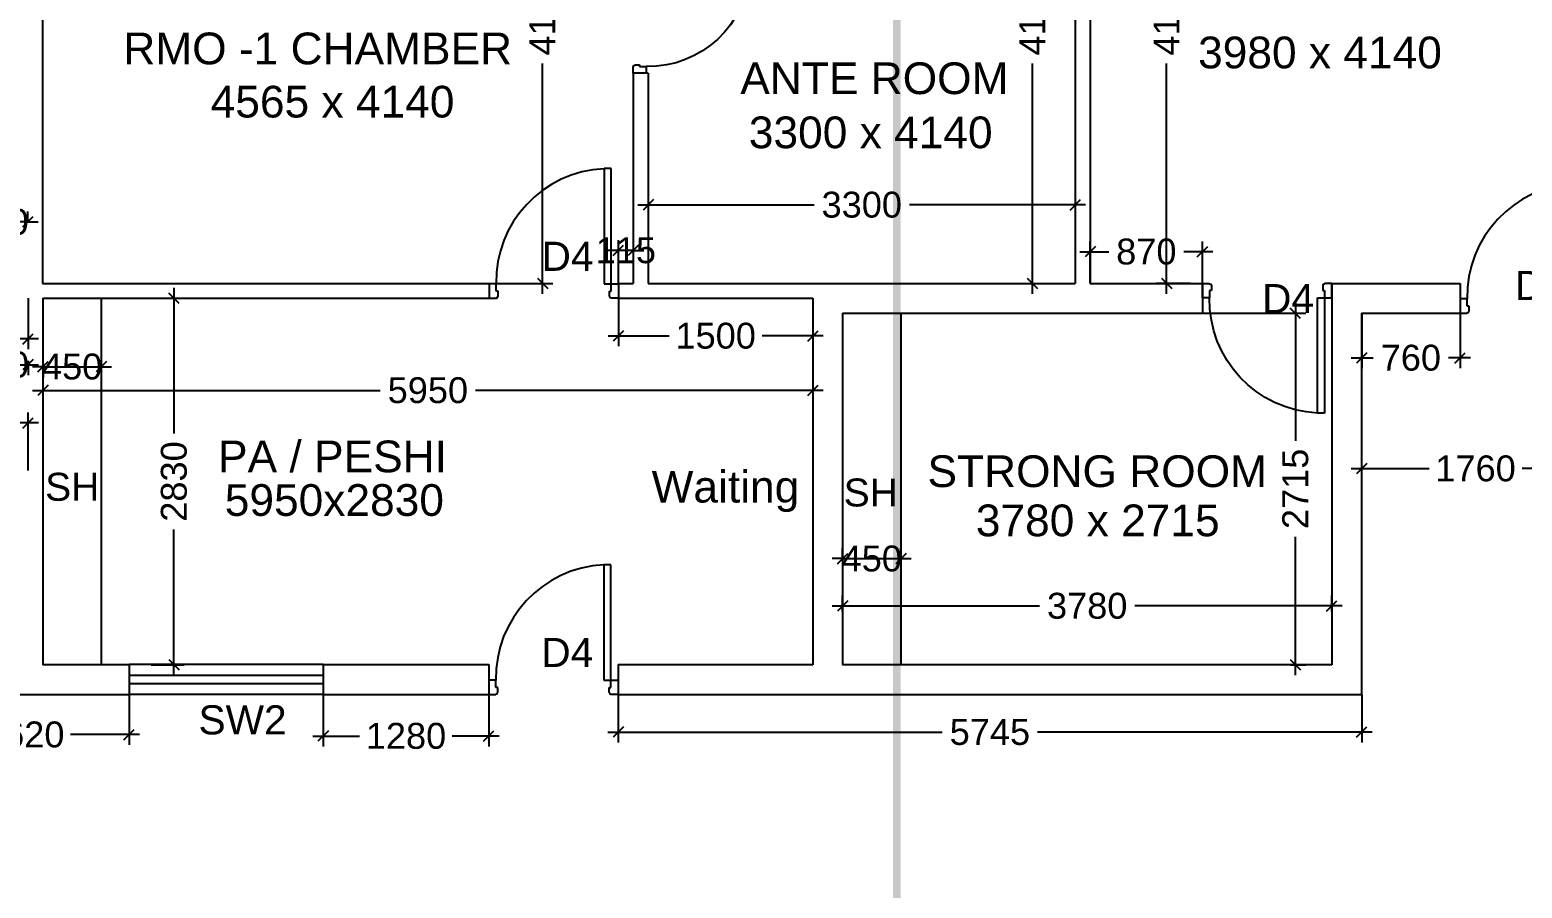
# Model space of a CAD drawing. Extents: x 7620542 to 7843793, y -6476226 to -6093835.
# Drawn here: x 7664083 to 7675615, y -6428455 to -6421825 of the extents above; entities that cross this region are included whole.
import ezdxf
from ezdxf.enums import TextEntityAlignment as Align

# ---------------------------------------------------------------- set-up
doc = ezdxf.new("R2010")
doc.units = 0
doc.header["$LTSCALE"] = 600
doc.header["$MEASUREMENT"] = 0
doc.header["$PDMODE"] = 35
doc.linetypes.add('DASHED', pattern=[0.75, 0.5, -0.25])
doc.layers.get('0').update_dxf_attribs({"linetype": 'CONTINUOUS'})
doc.layers.get('Defpoints').update_dxf_attribs({"linetype": 'CONTINUOUS'})
for name, color, linetype in [('DOOR', 32, 'CONTINUOUS'), ('joinery', 7, 'CONTINUOUS'), ('Room Dim', 1, 'CONTINUOUS'), ('Sections', 10, 'CONTINUOUS'), ('Shleves', 7, 'CONTINUOUS'), ('TEXT', 6, 'CONTINUOUS'), ('Walls', 7, 'CONTINUOUS'), ('WIN', 151, 'CONTINUOUS'), ('Working Dim', 5, 'CONTINUOUS')]:
    doc.layers.add(name, color=color, linetype=linetype)
doc.styles.add('ari', font='arial.ttf')
doc.styles.add('ARIAL', font='arial.ttf')
doc.dimstyles.new('int. dim', dxfattribs={"dimtxt": 450, "dimasz": 80, "dimexe": 80, "dimexo": 0, "dimgap": 70, "dimtad": 0, "dimdec": 0, "dimzin": 12, "dimdsep": 46, "dimtxsty": 'ari', "dimblk": 'OBLIQUE', "dimcen": 2, "dimdle": 80, "dimclrd": 256, "dimclre": 256, "dimclrt": 6, "dimadec": 0, "dimazin": 0, "dimtfac": 1, "dimtdec": 0, "dimtix": 1, "dimtmove": 2, "dimatfit": 3, "dimfxl": 1, "dimtolj": 1, "dimtzin": 0, "dimlwd": -1, "dimlwe": -1, "dimarcsym": 0})

# ---------------------------------------------------------------- blocks, each defined once
blk = doc.blocks.new('1000')
at = {"layer": 'DOOR'}
for p, q in [((0, -100), (0, 0)), ((0, 0), (50, 0)), ((50, -100), (0, -100)), ((50, 0), (50, -2)), ((63, -49), (50, -49)), ((50, -49), (50, -100)), ((50, -100), (50, -901)), ((100, -100), (50, -100)), ((63, -13), (61, -13)), ((63, -13), (63, -49)), ((100, -901), (100, -100)), ((837, -13), (837, -49)), ((837, -13), (839, -13)), ((837, -49), (850, -49)), ((850, 0), (850, -2)), ((900, 0), (850, 0)), ((850, -49), (850, -100)), ((850, -100), (900, -100)), ((900, -100), (900, 0)), ((50, -901), (100, -901))]:
    blk.add_line(p, q, dxfattribs=at)
for centre, major_axis, start_param, end_param in [((50, -13), (-7.95, 7.95), 3.926991, 5.497787), ((850, -13), (7.95, 7.95), 0.785398, 2.356194)]:
    blk.add_ellipse(centre, major_axis=major_axis, ratio=1, start_param=start_param, end_param=end_param, dxfattribs=at)
at = {"layer": 'DOOR', "color": 145}
blk.add_ellipse((64, -115), major_axis=(-520, 590), ratio=1, start_param=2.464943, end_param=4.009476, dxfattribs=at)
blk = doc.blocks.new('_Oblique')
at = {"color": 0, "linetype": 'ByBlock', "lineweight": -2}
blk.add_line((-0.5, -0.5), (0.5, 0.5), dxfattribs=at)
blk = doc.blocks.new('*D719')
at = {"layer": 'Defpoints', "color": 0, "transparency": 16777216}
for p in [(7667917, -6419644, 5), (7667474, -6423784, 5), (7668045, -6423784)]:
    blk.add_point(p, dxfattribs=at)
at = {"layer": 'Working Dim', "transparency": 16777216}
for p, q in [((7668045, -6419564), (7668045, -6421341)), ((7667917, -6419644), (7668125, -6419644)), ((7668045, -6423864), (7668045, -6422086)), ((7667474, -6423784), (7668125, -6423784))]:
    blk.add_line(p, q, dxfattribs=at)
at = {"layer": 'Working Dim', "transparency": 16777216, "xscale": 80, "yscale": 80, "zscale": 80}
for p, rotation in [((7668045, -6419644), 90), ((7668045, -6423784), 270)]:
    blk.add_blockref('_Oblique', p, dxfattribs=dict(at, rotation=rotation))
at = {"layer": 'Working Dim', "color": 6, "transparency": 16777216, "insert": (7668045, -6421714), "char_height": 200, "attachment_point": 5, "rotation": 90, "style": 'ari'}
blk.add_mtext('\\A1;4140', dxfattribs=at)
blk = doc.blocks.new('*D720')
at = {"layer": 'Defpoints', "color": 0, "transparency": 16777216}
for p in [(7668862, -6423122, 5), (7672162, -6423122, 5), (7672162, -6423177)]:
    blk.add_point(p, dxfattribs=at)
at = {"layer": 'Working Dim', "transparency": 16777216}
for p, q in [((7668782, -6423177), (7670143, -6423177)), ((7668862, -6423122), (7668862, -6423257)), ((7672242, -6423177), (7670880, -6423177)), ((7672162, -6423122), (7672162, -6423257))]:
    blk.add_line(p, q, dxfattribs=at)
at = {"layer": 'Working Dim', "transparency": 16777216, "xscale": 80, "yscale": 80, "zscale": 80, "rotation": 180}
blk.add_blockref('_Oblique', (7668862, -6423177), dxfattribs=at)
at = {"layer": 'Working Dim', "transparency": 16777216, "xscale": 80, "yscale": 80, "zscale": 80}
blk.add_blockref('_Oblique', (7672162, -6423177), dxfattribs=at)
at = {"layer": 'Working Dim', "color": 6, "transparency": 16777216, "insert": (7670512, -6423177), "char_height": 200, "attachment_point": 5, "style": 'ari'}
blk.add_mtext('\\A1;3300', dxfattribs=at)
blk = doc.blocks.new('*D721')
at = {"layer": 'Defpoints', "color": 0, "transparency": 16777216}
for p in [(7671637, -6419644, 5), (7671831, -6419644), (7671634, -6423784, 5)]:
    blk.add_point(p, dxfattribs=at)
at = {"layer": 'Working Dim', "transparency": 16777216}
for p, q in [((7671831, -6419564), (7671831, -6421341)), ((7671637, -6419644), (7671911, -6419644)), ((7671831, -6423864), (7671831, -6422086)), ((7671634, -6423784), (7671911, -6423784))]:
    blk.add_line(p, q, dxfattribs=at)
at = {"layer": 'Working Dim', "transparency": 16777216, "xscale": 80, "yscale": 80, "zscale": 80}
for p, rotation in [((7671831, -6419644), 90), ((7671831, -6423784), 270)]:
    blk.add_blockref('_Oblique', p, dxfattribs=dict(at, rotation=rotation))
at = {"layer": 'Working Dim', "color": 6, "transparency": 16777216, "insert": (7671831, -6421714), "char_height": 200, "attachment_point": 5, "rotation": 90, "style": 'ari'}
blk.add_mtext('\\A1;4140', dxfattribs=at)
blk = doc.blocks.new('*D725')
at = {"layer": 'Defpoints', "color": 0, "transparency": 16777216}
for p in [(7673054, -6419644, 5), (7672868, -6423784), (7673051, -6423784, 5)]:
    blk.add_point(p, dxfattribs=at)
at = {"layer": 'Working Dim', "transparency": 16777216}
for p, q in [((7672868, -6419564), (7672868, -6421342)), ((7673054, -6419644), (7672788, -6419644)), ((7672868, -6423864), (7672868, -6422086)), ((7673051, -6423784), (7672788, -6423784))]:
    blk.add_line(p, q, dxfattribs=at)
at = {"layer": 'Working Dim', "transparency": 16777216, "xscale": 80, "yscale": 80, "zscale": 80}
for p, rotation in [((7672868, -6419644), 90), ((7672868, -6423784), 270)]:
    blk.add_blockref('_Oblique', p, dxfattribs=dict(at, rotation=rotation))
at = {"layer": 'Working Dim', "color": 6, "transparency": 16777216, "insert": (7672868, -6421714), "char_height": 200, "attachment_point": 5, "rotation": 90, "style": 'ari'}
blk.add_mtext('\\A1;4140', dxfattribs=at)
blk = doc.blocks.new('*D732')
at = {"layer": 'Defpoints', "color": 0, "transparency": 16777216}
for p in [(7670364, -6426318, 5), (7674144, -6426275), (7674144, -6426318, 5)]:
    blk.add_point(p, dxfattribs=at)
at = {"layer": 'Working Dim', "transparency": 16777216}
for p, q in [((7670364, -6426318), (7670364, -6426195)), ((7674144, -6426318), (7674144, -6426195)), ((7670284, -6426275), (7671886, -6426275)), ((7674224, -6426275), (7672622, -6426275))]:
    blk.add_line(p, q, dxfattribs=at)
at = {"layer": 'Working Dim', "transparency": 16777216, "xscale": 80, "yscale": 80, "zscale": 80, "rotation": 180}
blk.add_blockref('_Oblique', (7670364, -6426275), dxfattribs=at)
at = {"layer": 'Working Dim', "transparency": 16777216, "xscale": 80, "yscale": 80, "zscale": 80}
blk.add_blockref('_Oblique', (7674144, -6426275), dxfattribs=at)
at = {"layer": 'Working Dim', "color": 6, "transparency": 16777216, "insert": (7672254, -6426275), "char_height": 200, "attachment_point": 5, "style": 'ari'}
blk.add_mtext('\\A1;3780', dxfattribs=at)
blk = doc.blocks.new('*D733')
at = {"layer": 'Defpoints', "color": 0, "transparency": 16777216}
for p in [(7673062, -6424014, 5), (7673863, -6424014), (7673825, -6426729, 5)]:
    blk.add_point(p, dxfattribs=at)
at = {"layer": 'Working Dim', "transparency": 16777216}
for p, q in [((7673062, -6424014), (7673943, -6424014)), ((7673863, -6423934), (7673863, -6425000)), ((7673863, -6426809), (7673863, -6425742)), ((7673825, -6426729), (7673943, -6426729))]:
    blk.add_line(p, q, dxfattribs=at)
at = {"layer": 'Working Dim', "transparency": 16777216, "xscale": 80, "yscale": 80, "zscale": 80}
for p, rotation in [((7673863, -6424014), 90), ((7673863, -6426729), 270)]:
    blk.add_blockref('_Oblique', p, dxfattribs=dict(at, rotation=rotation))
at = {"layer": 'Working Dim', "color": 6, "transparency": 16777216, "insert": (7673863, -6425371), "char_height": 200, "attachment_point": 5, "rotation": 90, "style": 'ari'}
blk.add_mtext('\\A1;2715', dxfattribs=at)
blk = doc.blocks.new('*D734')
at = {"layer": 'Defpoints', "color": 0, "transparency": 16777216}
for p in [(7664184, -6424306, 5), (7670134, -6424306, 5), (7670134, -6424610)]:
    blk.add_point(p, dxfattribs=at)
at = {"layer": 'Working Dim', "transparency": 16777216}
for p, q in [((7664184, -6424306), (7664184, -6424690)), ((7670134, -6424306), (7670134, -6424690)), ((7664104, -6424610), (7666791, -6424610)), ((7670214, -6424610), (7667527, -6424610))]:
    blk.add_line(p, q, dxfattribs=at)
at = {"layer": 'Working Dim', "transparency": 16777216, "xscale": 80, "yscale": 80, "zscale": 80, "rotation": 180}
blk.add_blockref('_Oblique', (7664184, -6424610), dxfattribs=at)
at = {"layer": 'Working Dim', "transparency": 16777216, "xscale": 80, "yscale": 80, "zscale": 80}
blk.add_blockref('_Oblique', (7670134, -6424610), dxfattribs=at)
at = {"layer": 'Working Dim', "color": 6, "transparency": 16777216, "insert": (7667159, -6424610), "char_height": 200, "attachment_point": 5, "style": 'ari'}
blk.add_mtext('\\A1;5950', dxfattribs=at)
blk = doc.blocks.new('*D735')
at = {"layer": 'Defpoints', "color": 0, "transparency": 16777216}
for p in [(7665021, -6423899, 5), (7665197, -6423899), (7665022, -6426729, 2)]:
    blk.add_point(p, dxfattribs=at)
at = {"layer": 'Working Dim', "transparency": 16777216}
for p, q in [((7665021, -6423899), (7665277, -6423899)), ((7665197, -6423819), (7665197, -6424944)), ((7665197, -6426809), (7665197, -6425684)), ((7665022, -6426729), (7665277, -6426729))]:
    blk.add_line(p, q, dxfattribs=at)
at = {"layer": 'Working Dim', "transparency": 16777216, "xscale": 80, "yscale": 80, "zscale": 80}
for p, rotation in [((7665197, -6423899), 90), ((7665197, -6426729), 270)]:
    blk.add_blockref('_Oblique', p, dxfattribs=dict(at, rotation=rotation))
at = {"layer": 'Working Dim', "color": 6, "transparency": 16777216, "insert": (7665197, -6425314), "char_height": 200, "attachment_point": 5, "rotation": 90, "style": 'ari'}
blk.add_mtext('\\A1;2830', dxfattribs=at)
blk = doc.blocks.new('*D736')
at = {"layer": 'Defpoints', "color": 0, "transparency": 16777216}
for p in [(7664070, -6424862), (7657650, -6425228, 5), (7664070, -6425228, 5)]:
    blk.add_point(p, dxfattribs=at)
at = {"layer": 'Working Dim', "transparency": 16777216}
for p, q in [((7657650, -6425228), (7657650, -6424782)), ((7664070, -6425228), (7664070, -6424782)), ((7657570, -6424862), (7660491, -6424862)), ((7664150, -6424862), (7661229, -6424862))]:
    blk.add_line(p, q, dxfattribs=at)
at = {"layer": 'Working Dim', "transparency": 16777216, "xscale": 80, "yscale": 80, "zscale": 80, "rotation": 180}
blk.add_blockref('_Oblique', (7657650, -6424862), dxfattribs=at)
at = {"layer": 'Working Dim', "transparency": 16777216, "xscale": 80, "yscale": 80, "zscale": 80}
blk.add_blockref('_Oblique', (7664070, -6424862), dxfattribs=at)
at = {"layer": 'Working Dim', "color": 6, "transparency": 16777216, "insert": (7660860, -6424862), "char_height": 200, "attachment_point": 5, "style": 'ari'}
blk.add_mtext('\\A1;6420', dxfattribs=at)
blk = doc.blocks.new('*D223')
at = {"layer": 'Defpoints', "color": 0, "transparency": 16777216}
for p in [(7668630, -6426959, 5), (7674375, -6426959, 5), (7674375, -6427250)]:
    blk.add_point(p, dxfattribs=at)
at = {"layer": 'Working Dim', "transparency": 16777216}
for p, q in [((7668630, -6426959), (7668630, -6427330)), ((7674375, -6426959), (7674375, -6427330)), ((7668550, -6427250), (7671133, -6427250)), ((7674455, -6427250), (7671871, -6427250))]:
    blk.add_line(p, q, dxfattribs=at)
at = {"layer": 'Working Dim', "transparency": 16777216, "xscale": 80, "yscale": 80, "zscale": 80, "rotation": 180}
blk.add_blockref('_Oblique', (7668630, -6427250), dxfattribs=at)
at = {"layer": 'Working Dim', "transparency": 16777216, "xscale": 80, "yscale": 80, "zscale": 80}
blk.add_blockref('_Oblique', (7674375, -6427250), dxfattribs=at)
at = {"layer": 'Working Dim', "color": 6, "transparency": 16777216, "insert": (7671502, -6427250), "char_height": 200, "attachment_point": 5, "style": 'ari'}
blk.add_mtext('\\A1;5745', dxfattribs=at)
blk = doc.blocks.new('*D224')
at = {"layer": 'Defpoints', "color": 0, "transparency": 16777216}
for p in [(7666350, -6426959, 5), (7667630, -6426959, 5), (7667630, -6427280)]:
    blk.add_point(p, dxfattribs=at)
at = {"layer": 'Working Dim', "transparency": 16777216}
for p, q in [((7666350, -6426959), (7666350, -6427360)), ((7667630, -6426959), (7667630, -6427360)), ((7666270, -6427280), (7666631, -6427280)), ((7667710, -6427280), (7667348, -6427280))]:
    blk.add_line(p, q, dxfattribs=at)
at = {"layer": 'Working Dim', "transparency": 16777216, "xscale": 80, "yscale": 80, "zscale": 80, "rotation": 180}
blk.add_blockref('_Oblique', (7666350, -6427280), dxfattribs=at)
at = {"layer": 'Working Dim', "transparency": 16777216, "xscale": 80, "yscale": 80, "zscale": 80}
blk.add_blockref('_Oblique', (7667630, -6427280), dxfattribs=at)
at = {"layer": 'Working Dim', "color": 6, "transparency": 16777216, "insert": (7666990, -6427280), "char_height": 200, "attachment_point": 5, "style": 'ari'}
blk.add_mtext('\\A1;1280', dxfattribs=at)
blk = doc.blocks.new('*D225')
at = {"layer": 'Defpoints', "color": 0, "transparency": 16777216}
for p in [(7663230, -6426959, 5), (7664850, -6426959, 5), (7663230, -6427269)]:
    blk.add_point(p, dxfattribs=at)
at = {"layer": 'Working Dim', "transparency": 16777216}
for p, q in [((7663230, -6426959), (7663230, -6427349)), ((7664850, -6426959), (7664850, -6427349)), ((7663150, -6427269), (7663681, -6427269)), ((7664930, -6427269), (7664398, -6427269))]:
    blk.add_line(p, q, dxfattribs=at)
at = {"layer": 'Working Dim', "transparency": 16777216, "xscale": 80, "yscale": 80, "zscale": 80, "rotation": 180}
blk.add_blockref('_Oblique', (7663230, -6427269), dxfattribs=at)
at = {"layer": 'Working Dim', "transparency": 16777216, "xscale": 80, "yscale": 80, "zscale": 80}
blk.add_blockref('_Oblique', (7664850, -6427269), dxfattribs=at)
at = {"layer": 'Working Dim', "color": 6, "transparency": 16777216, "insert": (7664040, -6427269), "char_height": 200, "attachment_point": 5, "style": 'ari'}
blk.add_mtext('\\A1;1620', dxfattribs=at)
blk = doc.blocks.new('*D1043')
at = {"layer": 'Defpoints', "color": 0, "transparency": 16777216}
for p in [(7663619, -6424383, -4), (7664070, -6424383), (7664070, -6424412)]:
    blk.add_point(p, dxfattribs=at)
at = {"layer": 'Working Dim', "transparency": 16777216}
for p, q in [((7663619, -6424412), (7663539, -6424412)), ((7663619, -6424383), (7663619, -6424492)), ((7663619, -6424412), (7664070, -6424412)), ((7664070, -6424383), (7664070, -6424492)), ((7664070, -6424412), (7664150, -6424412))]:
    blk.add_line(p, q, dxfattribs=at)
at = {"layer": 'Working Dim', "transparency": 16777216, "xscale": 80, "yscale": 80, "zscale": 80}
blk.add_blockref('_Oblique', (7663619, -6424412), dxfattribs=at)
at = {"layer": 'Working Dim', "transparency": 16777216, "xscale": 80, "yscale": 80, "zscale": 80, "rotation": 180}
blk.add_blockref('_Oblique', (7664070, -6424412), dxfattribs=at)
at = {"layer": 'Working Dim', "color": 6, "transparency": 16777216, "insert": (7663844, -6424412), "char_height": 200, "attachment_point": 5, "style": 'ari'}
blk.add_mtext('\\A1;450', dxfattribs=at)
blk = doc.blocks.new('*D1044')
at = {"layer": 'Defpoints', "color": 0, "transparency": 16777216}
for p in [(7660272, -6423899), (7664070, -6423899), (7660272, -6424213)]:
    blk.add_point(p, dxfattribs=at)
at = {"layer": 'Working Dim', "transparency": 16777216}
for p, q in [((7660272, -6423899), (7660272, -6424293)), ((7664070, -6423899), (7664070, -6424293)), ((7660192, -6424213), (7661801, -6424213)), ((7664150, -6424213), (7662540, -6424213))]:
    blk.add_line(p, q, dxfattribs=at)
at = {"layer": 'Working Dim', "transparency": 16777216, "xscale": 80, "yscale": 80, "zscale": 80, "rotation": 180}
blk.add_blockref('_Oblique', (7660272, -6424213), dxfattribs=at)
at = {"layer": 'Working Dim', "transparency": 16777216, "xscale": 80, "yscale": 80, "zscale": 80}
blk.add_blockref('_Oblique', (7664070, -6424213), dxfattribs=at)
at = {"layer": 'Working Dim', "color": 6, "transparency": 16777216, "insert": (7662171, -6424213), "char_height": 200, "attachment_point": 5, "style": 'ari'}
blk.add_mtext('\\A1;3795', dxfattribs=at)
blk = doc.blocks.new('*D1047')
at = {"layer": 'Defpoints', "color": 0, "transparency": 16777216}
for p in [(7663617, -6423309, -4), (7663617, -6423309), (7664067, -6423309)]:
    blk.add_point(p, dxfattribs=at)
at = {"layer": 'Working Dim', "transparency": 16777216}
for p, q in [((7663617, -6423309), (7663537, -6423309)), ((7663617, -6423309), (7663617, -6423229)), ((7664067, -6423309), (7663617, -6423309)), ((7664067, -6423309), (7664067, -6423229)), ((7664067, -6423309), (7664147, -6423309))]:
    blk.add_line(p, q, dxfattribs=at)
at = {"layer": 'Working Dim', "transparency": 16777216, "xscale": 80, "yscale": 80, "zscale": 80}
blk.add_blockref('_Oblique', (7663617, -6423309), dxfattribs=at)
at = {"layer": 'Working Dim', "transparency": 16777216, "xscale": 80, "yscale": 80, "zscale": 80, "rotation": 180}
blk.add_blockref('_Oblique', (7664067, -6423309), dxfattribs=at)
at = {"layer": 'Working Dim', "color": 6, "transparency": 16777216, "insert": (7663842, -6423309), "char_height": 200, "attachment_point": 5, "style": 'ari'}
blk.add_mtext('\\A1;450', dxfattribs=at)
blk = doc.blocks.new('*D1050')
at = {"layer": 'Defpoints', "color": 0, "transparency": 16777216}
for p in [(7664185, -6424404), (7664635, -6424404, -4), (7664635, -6424427)]:
    blk.add_point(p, dxfattribs=at)
at = {"layer": 'Working Dim', "transparency": 16777216}
for p, q in [((7664185, -6424427), (7664105, -6424427)), ((7664185, -6424404), (7664185, -6424507)), ((7664185, -6424427), (7664635, -6424427)), ((7664635, -6424404), (7664635, -6424507)), ((7664635, -6424427), (7664715, -6424427))]:
    blk.add_line(p, q, dxfattribs=at)
at = {"layer": 'Working Dim', "transparency": 16777216, "xscale": 80, "yscale": 80, "zscale": 80}
blk.add_blockref('_Oblique', (7664185, -6424427), dxfattribs=at)
at = {"layer": 'Working Dim', "transparency": 16777216, "xscale": 80, "yscale": 80, "zscale": 80, "rotation": 180}
blk.add_blockref('_Oblique', (7664635, -6424427), dxfattribs=at)
at = {"layer": 'Working Dim', "color": 6, "transparency": 16777216, "insert": (7664410, -6424427), "char_height": 200, "attachment_point": 5, "style": 'ari'}
blk.add_mtext('\\A1;450', dxfattribs=at)
blk = doc.blocks.new('*D1051')
at = {"layer": 'Defpoints', "color": 0, "transparency": 16777216}
for p in [(7668632, -6423899), (7670134, -6423899), (7668632, -6424189)]:
    blk.add_point(p, dxfattribs=at)
at = {"layer": 'Working Dim', "transparency": 16777216}
for p, q in [((7668632, -6423899), (7668632, -6424269)), ((7670134, -6423899), (7670134, -6424269)), ((7668552, -6424189), (7669024, -6424189)), ((7670214, -6424189), (7669742, -6424189))]:
    blk.add_line(p, q, dxfattribs=at)
at = {"layer": 'Working Dim', "transparency": 16777216, "xscale": 80, "yscale": 80, "zscale": 80, "rotation": 180}
blk.add_blockref('_Oblique', (7668632, -6424189), dxfattribs=at)
at = {"layer": 'Working Dim', "transparency": 16777216, "xscale": 80, "yscale": 80, "zscale": 80}
blk.add_blockref('_Oblique', (7670134, -6424189), dxfattribs=at)
at = {"layer": 'Working Dim', "color": 6, "transparency": 16777216, "insert": (7669383, -6424189), "char_height": 200, "attachment_point": 5, "style": 'ari'}
blk.add_mtext('\\A1;1500', dxfattribs=at)
blk = doc.blocks.new('*D1052')
at = {"layer": 'Defpoints', "color": 0, "transparency": 16777216}
for p in [(7668632, -6423529), (7668632, -6423784), (7668747, -6423784)]:
    blk.add_point(p, dxfattribs=at)
at = {"layer": 'Working Dim', "transparency": 16777216}
for p, q in [((7668632, -6423529), (7668552, -6423529)), ((7668632, -6423784), (7668632, -6423449)), ((7668747, -6423529), (7668632, -6423529)), ((7668747, -6423784), (7668747, -6423449)), ((7668747, -6423529), (7668827, -6423529))]:
    blk.add_line(p, q, dxfattribs=at)
at = {"layer": 'Working Dim', "transparency": 16777216, "xscale": 80, "yscale": 80, "zscale": 80}
blk.add_blockref('_Oblique', (7668632, -6423529), dxfattribs=at)
at = {"layer": 'Working Dim', "transparency": 16777216, "xscale": 80, "yscale": 80, "zscale": 80, "rotation": 180}
blk.add_blockref('_Oblique', (7668747, -6423529), dxfattribs=at)
at = {"layer": 'Working Dim', "color": 6, "transparency": 16777216, "insert": (7668689, -6423529), "char_height": 200, "attachment_point": 5, "style": 'ari'}
blk.add_mtext('\\A1;115', dxfattribs=at)
blk = doc.blocks.new('*D1056')
at = {"layer": 'Defpoints', "color": 0, "transparency": 16777216}
for p in [(7670364, -6425925), (7670814, -6425910), (7670814, -6425925, -3)]:
    blk.add_point(p, dxfattribs=at)
at = {"layer": 'Working Dim', "transparency": 16777216}
for p, q in [((7670364, -6425925), (7670364, -6425830)), ((7670814, -6425925), (7670814, -6425830)), ((7670364, -6425910), (7670284, -6425910)), ((7670364, -6425910), (7670814, -6425910)), ((7670814, -6425910), (7670894, -6425910))]:
    blk.add_line(p, q, dxfattribs=at)
at = {"layer": 'Working Dim', "transparency": 16777216, "xscale": 80, "yscale": 80, "zscale": 80}
blk.add_blockref('_Oblique', (7670364, -6425910), dxfattribs=at)
at = {"layer": 'Working Dim', "transparency": 16777216, "xscale": 80, "yscale": 80, "zscale": 80, "rotation": 180}
blk.add_blockref('_Oblique', (7670814, -6425910), dxfattribs=at)
at = {"layer": 'Working Dim', "color": 6, "transparency": 16777216, "insert": (7670589, -6425910), "char_height": 200, "attachment_point": 5, "style": 'ari'}
blk.add_mtext('\\A1;450', dxfattribs=at)
blk = doc.blocks.new('*D1057')
at = {"layer": 'Defpoints', "color": 0, "transparency": 16777216}
for p in [(7674375, -6425275), (7676135, -6425214), (7676135, -6425275)]:
    blk.add_point(p, dxfattribs=at)
at = {"layer": 'Working Dim', "transparency": 16777216}
for p, q in [((7674375, -6425275), (7674375, -6425134)), ((7676135, -6425275), (7676135, -6425134)), ((7674295, -6425214), (7674896, -6425214)), ((7676215, -6425214), (7675614, -6425214))]:
    blk.add_line(p, q, dxfattribs=at)
at = {"layer": 'Working Dim', "transparency": 16777216, "xscale": 80, "yscale": 80, "zscale": 80, "rotation": 180}
blk.add_blockref('_Oblique', (7674375, -6425214), dxfattribs=at)
at = {"layer": 'Working Dim', "transparency": 16777216, "xscale": 80, "yscale": 80, "zscale": 80}
blk.add_blockref('_Oblique', (7676135, -6425214), dxfattribs=at)
at = {"layer": 'Working Dim', "color": 6, "transparency": 16777216, "insert": (7675255, -6425214), "char_height": 200, "attachment_point": 5, "style": 'ari'}
blk.add_mtext('\\A1;1760', dxfattribs=at)
blk = doc.blocks.new('*D1058')
at = {"layer": 'Defpoints', "color": 0, "transparency": 16777216}
for p in [(7674375, -6424014), (7675135, -6424014), (7675135, -6424359)]:
    blk.add_point(p, dxfattribs=at)
at = {"layer": 'Working Dim', "transparency": 16777216}
for p, q in [((7674375, -6424014), (7674375, -6424439)), ((7675135, -6424014), (7675135, -6424439)), ((7674295, -6424359), (7674465, -6424359)), ((7675215, -6424359), (7675045, -6424359))]:
    blk.add_line(p, q, dxfattribs=at)
at = {"layer": 'Working Dim', "transparency": 16777216, "xscale": 80, "yscale": 80, "zscale": 80, "rotation": 180}
blk.add_blockref('_Oblique', (7674375, -6424359), dxfattribs=at)
at = {"layer": 'Working Dim', "transparency": 16777216, "xscale": 80, "yscale": 80, "zscale": 80}
blk.add_blockref('_Oblique', (7675135, -6424359), dxfattribs=at)
at = {"layer": 'Working Dim', "color": 6, "transparency": 16777216, "insert": (7674755, -6424359), "char_height": 200, "attachment_point": 5, "style": 'ari'}
blk.add_mtext('\\A1;760', dxfattribs=at)
blk = doc.blocks.new('*D2435')
at = {"layer": 'Defpoints', "color": 0, "transparency": 16777216}
for p in [(7673145, -6423539), (7672277, -6423784, -15), (7673145, -6423784, -15)]:
    blk.add_point(p, dxfattribs=at)
at = {"layer": 'Working Dim', "transparency": 16777216}
for p, q in [((7672197, -6423539), (7672420, -6423539)), ((7672277, -6423784), (7672277, -6423459)), ((7673225, -6423539), (7673001, -6423539)), ((7673145, -6423784), (7673145, -6423459))]:
    blk.add_line(p, q, dxfattribs=at)
at = {"layer": 'Working Dim', "transparency": 16777216, "xscale": 80, "yscale": 80, "zscale": 80, "rotation": 180}
blk.add_blockref('_Oblique', (7672277, -6423539), dxfattribs=at)
at = {"layer": 'Working Dim', "transparency": 16777216, "xscale": 80, "yscale": 80, "zscale": 80}
blk.add_blockref('_Oblique', (7673145, -6423539), dxfattribs=at)
at = {"layer": 'Working Dim', "color": 6, "transparency": 16777216, "insert": (7672711, -6423539), "char_height": 200, "attachment_point": 5, "style": 'ari'}
blk.add_mtext('\\A1;870', dxfattribs=at)

msp = doc.modelspace()

# ---------------------------------------------------------------- linework, layer by layer
at = {"layer": 'Sections', "linetype": 'DASHED', "lineweight": 0, "ltscale": 2, "const_width": 60, "elevation": -14.83, "flags": 128}
msp.add_lwpolyline([(7670782.853, -6460853.906), (7671915.506, -6461401.774), (7670782.853, -6461401.774), (7670782.853, -6331751.836), (7671915.506, -6331751.836), (7670782.853, -6332299.705)], dxfattribs=at)
at = {"layer": 'Shleves', "linetype": 'Continuous'}
for p, q in [((7664634.553, -6423898.723, -18.589), (7664634.553, -6426728.881, -18.213)), ((7670814.052, -6424013.723, -18.589), (7670814.052, -6426728.881, -18.213))]:
    msp.add_line(p, q, dxfattribs=at)
at = {"layer": 'Walls', "linetype": 'Continuous'}
for p, q in [((7664182.053, -6419643.723, -14.83), (7664182.053, -6423783.723, -14.83)), ((7672161.552, -6419643.689, -14.83), (7672161.552, -6423783.723, -14.83)), ((7672276.552, -6419643.689, -14.83), (7672276.552, -6423783.723, -14.83)), ((7668746.552, -6422158.723, -14.83), (7668746.552, -6423783.723, -14.83)), ((7668861.552, -6422158.723, -14.83), (7668746.552, -6422158.723, -14.83)), ((7668861.552, -6422158.723, -14.83), (7668861.552, -6423783.723, -14.83)), ((7664182.053, -6423783.723, -14.83), (7667631.552, -6423783.723, -14.83)), ((7667631.552, -6423783.723, -14.83), (7667631.552, -6423898.723, -14.83)), ((7668631.552, -6423783.723, -14.83), (7668746.552, -6423783.723, -14.83)), ((7668631.552, -6423783.723, -14.83), (7668631.552, -6423898.723, -14.83)), ((7668861.552, -6423783.723, -14.83), (7672161.552, -6423783.723, -14.83)), ((7672276.552, -6423783.723, -14.83), (7673144.552, -6423784.209, -14.83)), ((7673144.552, -6423784.209, -14.83), (7673144.552, -6424013.723, -14.83)), ((7674144.552, -6423784.209, -14.83), (7675134.953, -6423783.763, -14.83)), ((7674144.552, -6423784.209, -14.83), (7674144.552, -6424014.209, -14.83)), ((7675134.953, -6423783.712, -14.83), (7675134.953, -6424013.713, -14.83)), ((7664184.553, -6423898.723, -14.83), (7667631.552, -6423898.723, -14.83)), ((7664184.553, -6423898.723, -14.83), (7664184.553, -6426728.881, -14.83)), ((7668631.552, -6423898.723, -14.83), (7670134.052, -6423898.723, -14.83)), ((7670134.052, -6423898.723, -14.83), (7670134.052, -6426728.881, -14.83)), ((7670364.052, -6424013.723, -14.83), (7673144.552, -6424013.723, -14.83)), ((7670364.052, -6424013.723, -14.83), (7670364.052, -6426728.881, -14.83)), ((7674144.552, -6424014.209, -14.83), (7674144.552, -6424013.723, -14.83)), ((7674144.552, -6424013.723, -14.83), (7674144.552, -6426728.881, -14.83)), ((7674374.552, -6424013.723, -14.83), (7675134.953, -6424013.714, -14.83)), ((7674374.552, -6424013.723, -14.83), (7674374.552, -6426958.881, -14.83)), ((7664184.553, -6426728.734, -14.83), (7664849.552, -6426728.734, -14.83)), ((7666349.552, -6426728.734, -14.83), (7667629.557, -6426728.743, -14.83)), ((7667629.557, -6426728.743, -14.83), (7667629.557, -6426958.743, -14.83)), ((7668629.556, -6426728.724, -14.83), (7670134.052, -6426728.734, -14.83)), ((7668629.556, -6426728.724, -14.83), (7668629.556, -6426958.724, -14.83)), ((7670364.052, -6426728.734, -14.83), (7674144.552, -6426728.734, -14.83)), ((7663229.564, -6426958.513, -14.83), (7664849.552, -6426958.734, -14.83)), ((7666349.552, -6426958.734, -14.83), (7667629.557, -6426958.743, -14.83)), ((7668629.556, -6426958.724, -14.83), (7674374.552, -6426958.734, -14.83))]:
    msp.add_line(p, q, dxfattribs=at)
at = {"layer": 'WIN', "linetype": 'Continuous'}
for p, q in [((7664849.552, -6426728.733, -14.83), (7664849.552, -6426958.734, -14.83)), ((7666349.552, -6426728.733, -14.83), (7666349.552, -6426958.734, -14.83))]:
    msp.add_line(p, q, dxfattribs=at)
at = {"layer": 'WIN', "linetype": 'Continuous', "elevation": -14.83}
for points in [[(7666349.552, -6426728.733), (7664849.552, -6426728.733)], [(7666349.552, -6426811.518), (7664849.552, -6426811.517)], [(7666349.552, -6426875.95), (7664849.552, -6426875.95)], [(7666349.552, -6426958.733), (7664849.552, -6426958.734)]]:
    msp.add_lwpolyline(points, dxfattribs=at)

# ---------------------------------------------------------------- block references
at = {"layer": 'DOOR', "linetype": 'Continuous'}
for p, xscale, yscale, zscale, rotation in [((7668746.552, -6421258.723, -14.83), -1.000004234723773, 1.000004234723747, 1.000004236316379, 89.99998676656455), ((7668631.552, -6423898.724, -14.83), 1.111115818843275, 1.111115818843275, 1.111115818843275, 180.0000132067551), ((7676135.053, -6424013.712, -14.83), 1.111226940527588, 1.111226940527588, 1.111226940527588, 180.0000132054345), ((7674144.552, -6423784.209, -14.83), -1.111115818843275, 1.111115817911923, 1.111115818138089, 359.9999867452203), ((7668629.551, -6426958.724, -14.83), 1.11111125908795, 1.11111125908795, 1.11111125908795, 180.0000132068093)]:
    msp.add_blockref('1000', p, dxfattribs=dict(at, xscale=xscale, yscale=yscale, zscale=zscale, rotation=rotation))

# ---------------------------------------------------------------- texts
at = {"layer": 'joinery', "style": 'ari'}
for s, p in [('D4', (7668238.56, -6423686.882, -14.83)), ('D4', (7675760.838, -6423912.375, -14.83)), ('D4', (7673806.202, -6424013.258, -14.83)), ('D4', (7668236.56, -6426746.892, -14.83)), ('SW2', (7665727.224, -6427267.477, -14.83))]:
    msp.add_text(s, height=225, dxfattribs=at).set_placement(p, align=Align.CENTER)
at = {"layer": 'Room Dim', "style": 'ARIAL'}
for s, p in [('3980 x 4140', (7674052.805, -6422122.635, -14.83)), ('4565 x 4140', (7666422.291, -6422502.477, -14.83)), ('3300 x 4140', (7670581.213, -6422739.771, -14.83)), ('5950x2830', (7666436.348, -6425579.617, -14.83)), ('3780 x 2715', (7672335.331, -6425736.847, -14.83))]:
    msp.add_text(s, height=245, dxfattribs=at).set_placement(p, align=Align.CENTER)
at = {"layer": 'Shleves', "color": 10, "style": 'ARIAL', "width": 1}
for p in [(7664201.26, -6425462.868, -47.666), (7670372.309, -6425506.888, -47.666)]:
    msp.add_text('SH', height=216, dxfattribs=at).set_placement(p)
at = {"layer": 'TEXT', "color": 7, "style": 'ARIAL'}
for s, p in [('RMO -1 CHAMBER', (7666307.531, -6422091.543, -14.83)), ('ANTE ROOM', (7670609.485, -6422321.706, -14.83)), ('PA / PESHI', (7666422.136, -6425242.751, -14.83)), ('STRONG ROOM', (7672331.692, -6425356.996, -14.83)), ('Waiting', (7669458.74, -6425476.631, -14.83))]:
    msp.add_text(s, height=245, dxfattribs=at).set_placement(p, align=Align.CENTER)

# ---------------------------------------------------------------- dimensions: what is measured, and where the dimension line sits
at = {"layer": 'Working Dim'}
for base, p1, p2, picture, middle in [((7668044.728, -6423783.723, -14.83), (7667917.382, -6419643.71, -9.699), (7667474.18, -6423783.723, -9.699), '*D719', (7668044.728, -6421713.717, -14.83)), ((7671831.146, -6419643.726, -14.83), (7671633.954, -6423783.723, -9.699), (7671636.954, -6419643.726, -9.699), '*D721', (7671831.146, -6421713.725, -14.83)), ((7672868, -6423784.157, -14.83), (7673053.798, -6419643.726, -9.699), (7673051.483, -6423784.157, -9.699), '*D725', (7672868, -6421713.941, -14.83)), ((7665196.623, -6423898.723, -14.83), (7665022.392, -6426728.733, -13.082), (7665021.392, -6423898.723, -9.699), '*D735', (7665196.623, -6425313.728, -14.83)), ((7673862.863, -6424013.723, -14.83), (7673824.68, -6426728.734, -9.699), (7673061.936, -6424013.723, -9.699), '*D733', (7673862.863, -6425371.228, -14.83))]:
    dim = msp.add_linear_dim(base=base, p1=p1, p2=p2, angle=90, dimstyle='int. dim', override={"dimtxt": 200}, dxfattribs=at)
    dim.commit()
    dim.dimension.update_dxf_attribs({"geometry": picture, "text_midpoint": middle})
for base, p1, p2, override, picture, middle in [((7672161.552, -6423176.849, -14.83), (7668861.552, -6423122.286, -9.699), (7672161.552, -6423122.286, -9.699), {"dimtxt": 200}, '*D720', (7670511.552, -6423176.849, -14.83)), ((7663616.831, -6423308.967, -14.83), (7664067.053, -6423308.967, -14.83), (7663616.831, -6423308.967, -18.589), {"dimtxt": 200, "dimarcsym": 1}, '*D1047', (7663841.942, -6423308.967, -14.83)), ((7668631.552, -6423529.25, -14.83), (7668746.552, -6423783.723, -14.83), (7668631.552, -6423783.723, -14.83), {"dimtxt": 200, "dimarcsym": 1}, '*D1052', (7668689.052, -6423529.25, -14.83)), ((7675134.953, -6424358.96, -14.83), (7674374.552, -6424013.723, -14.83), (7675134.953, -6424013.723, -14.83), {"dimtxt": 200, "dimarcsym": 1}, '*D1058', (7674754.752, -6424358.96, -14.83)), ((7670134.052, -6424610.365, -14.83), (7664183.553, -6424305.835, -9.699), (7670134.052, -6424305.835, -9.699), {"dimtxt": 200}, '*D734', (7667158.802, -6424610.365, -14.83)), ((7664634.553, -6424426.633, -14.83), (7664184.553, -6424403.609, -14.83), (7664634.553, -6424403.61, -18.522), {"dimtxt": 200, "dimarcsym": 1}, '*D1050', (7664409.553, -6424426.633, -14.83)), ((7664069.553, -6424862.377, -14.83), (7657650.052, -6425227.826, -9.699), (7664069.553, -6425227.826, -9.699), {"dimtxt": 200}, '*D736', (7660859.802, -6424862.377, -14.83)), ((7670814.052, -6425910.143, -14.83), (7670364.052, -6425925.174, -14.83), (7670814.052, -6425925.174, -18.325), {"dimtxt": 200, "dimarcsym": 1}, '*D1056', (7670589.052, -6425910.143, -14.83)), ((7674143.551918378, -6426274.802188431, -14.830487424), (7670364.051918855, -6426318.255986092, -9.699429596), (7674143.551918378, -6426318.25598609, -9.699429596), {"dimtxt": 200}, '*D732', (7672253.801918617, -6426274.802188431, -14.830487424)), ((7663229.564, -6427268.554, -14.83), (7664849.552, -6426958.734, -9.699), (7663229.564, -6426958.513, -9.699), {"dimtxt": 200}, '*D225', (7664039.558, -6427268.554, -14.83)), ((7667629.557, -6427280.115, -14.83), (7666349.552, -6426958.734, -9.699), (7667629.557, -6426958.743, -9.699), {"dimtxt": 200}, '*D224', (7666989.554, -6427280.115, -14.83)), ((7674374.552, -6427249.689, -14.83), (7668629.556, -6426958.724, -9.699), (7674374.552, -6426958.734, -9.699), {"dimtxt": 200}, '*D223', (7671502.054, -6427249.689, -14.83))]:
    dim = msp.add_linear_dim(base=base, p1=p1, p2=p2, dimstyle='int. dim', override=override, dxfattribs=at)
    dim.commit()
    dim.dimension.update_dxf_attribs({"geometry": picture, "text_midpoint": middle})
for base, p1, p2, text, picture, middle in [((7673144.552, -6423538.656), (7672276.552, -6423783.723, -14.83), (7673144.552, -6423783.723, -14.83), '870', '*D2435', (7672710.552, -6423538.656)), ((7660271.565, -6424213.015, -14.83), (7664069.553, -6423898.723, -14.83), (7660271.565, -6423898.723, -14.83), '3795', '*D1044', (7662170.559, -6424213.015, -14.83)), ((7668631.552, -6424188.538, -14.83), (7670134.052, -6423898.723, -14.83), (7668631.552, -6423898.724, -14.83), '1500', '*D1051', (7669382.802, -6424188.538, -14.83)), ((7664069.553, -6424411.51, -14.83), (7663618.553, -6424382.656, -18.525), (7664069.553, -6424382.656, -14.83), '450', '*D1043', (7663844.053, -6424411.51, -14.83)), ((7676135.053, -6425214.253, -14.83), (7674374.552, -6425275.078, -14.83), (7676135.053, -6425275.078, -14.83), '1760', '*D1057', (7675254.802, -6425214.253, -14.83))]:
    dim = msp.add_linear_dim(base=base, p1=p1, p2=p2, text=text, dimstyle='int. dim', override={"dimtxt": 200, "dimarcsym": 1}, dxfattribs=at)
    dim.commit()
    dim.dimension.update_dxf_attribs({"geometry": picture, "text_midpoint": middle})

doc.saveas('drawing.dxf')
